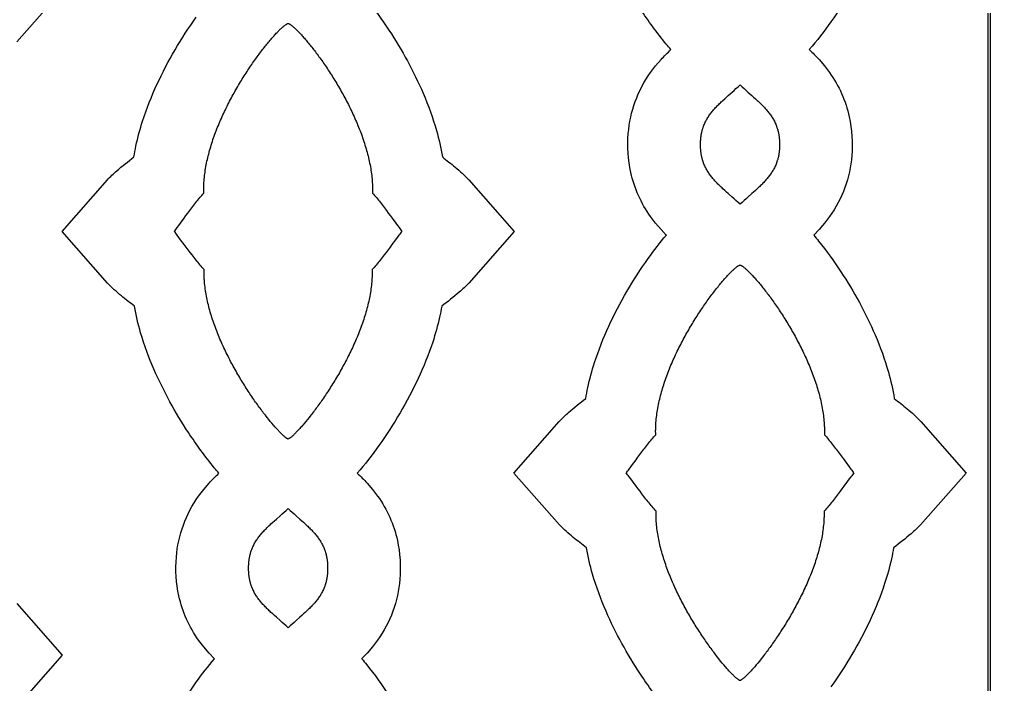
# Model space of a CAD drawing. Extents: x -522 to 490, y -765 to 755.
# Drawn here: x -23.7 to 207, y -243.7 to -85.8 of the extents above; entities that cross this region are included whole.
import ezdxf

# ---------------------------------------------------------------- set-up
doc = ezdxf.new("R2010")
doc.units = 0
doc.layers.add('Nível_Padrão', color=1, linetype='CONTINUOUS')

msp = doc.modelspace()

# ---------------------------------------------------------------- linework, layer by layer
at = {"layer": 'Nível_Padrão'}
for points in [[(-206.99, -379.47), (206.99, -379.47), (206.99, 379.47), (-206.99, 379.47), (-206.99, -379.47)], [(-206.41, -378.9), (206.41, -378.9), (206.41, 378.9), (-206.41, 378.9), (-206.41, -378.9)], [(40.12, -86.72), (40.19, -86.74), (40.27, -86.77), (40.35, -86.81), (40.44, -86.86), (40.53, -86.91), (40.63, -86.97), (40.73, -87.04), (40.83, -87.11), (40.94, -87.2), (41.06, -87.29), (41.18, -87.38), (41.3, -87.49), (41.43, -87.6), (41.56, -87.71), (41.7, -87.84), (41.84, -87.97), (41.99, -88.11), (42.14, -88.25), (42.29, -88.4), (42.44, -88.56), (42.6, -88.72), (42.77, -88.89), (42.93, -89.06), (43.1, -89.25), (43.27, -89.43), (43.45, -89.63), (43.63, -89.82), (43.81, -90.03), (43.99, -90.24), (44.18, -90.46), (44.37, -90.68), (44.56, -90.9), (44.76, -91.14), (44.95, -91.38), (45.15, -91.62), (45.35, -91.87), (45.55, -92.12), (45.76, -92.38), (45.96, -92.64), (46.17, -92.91), (46.38, -93.18), (46.59, -93.46), (46.81, -93.74), (47.02, -94.03), (47.24, -94.32), (47.45, -94.62), (47.67, -94.92), (47.89, -95.22), (48.11, -95.53), (48.33, -95.85), (48.55, -96.16), (48.77, -96.48), (48.99, -96.81), (49.22, -97.14), (49.44, -97.47), (49.66, -97.81), (49.89, -98.15), (50.11, -98.49), (50.33, -98.84), (50.55, -99.19), (50.78, -99.54), (51, -99.9), (51.22, -100.26), (51.44, -100.62), (51.66, -100.99), (51.88, -101.36), (52.1, -101.73), (52.32, -102.11), (52.54, -102.48), (52.75, -102.86), (52.97, -103.25), (53.18, -103.63), (53.39, -104.02), (53.6, -104.41), (53.81, -104.81), (54.02, -105.2), (54.23, -105.6), (54.43, -106), (54.63, -106.4), (54.83, -106.8), (55.03, -107.21), (55.22, -107.61), (55.42, -108.02), (55.61, -108.43), (55.8, -108.85), (55.98, -109.26), (56.16, -109.67), (56.34, -110.09), (56.52, -110.51), (56.7, -110.93), (56.87, -111.35), (57.03, -111.77), (57.2, -112.19), (57.36, -112.61), (57.52, -113.04), (57.67, -113.46), (57.82, -113.89), (57.97, -114.31), (58.11, -114.74), (58.25, -115.16), (58.38, -115.59), (58.52, -116.02), (58.64, -116.45), (58.76, -116.88), (58.88, -117.3), (59, -117.73), (59.1, -118.16), (59.21, -118.59), (59.31, -119.02), (59.4, -119.44), (59.49, -119.87), (59.57, -120.3), (59.65, -120.72), (59.73, -121.15), (59.8, -121.57), (59.86, -122), (59.92, -122.42), (59.97, -122.84), (60.01, -123.27), (60.05, -123.69), (60.09, -124.11), (60.12, -124.53), (60.13, -124.73), (60.14, -124.94), (60.15, -125.15), (60.16, -125.36), (60.16, -125.57), (60.17, -125.77), (60.17, -125.98), (60.17, -126.19), (60.17, -126.39), (60.17, -126.6), (60.16, -126.8), (60.16, -127.01), (60.39, -127.26), (60.62, -127.53), (60.86, -127.8), (61.09, -128.08), (61.33, -128.36), (61.57, -128.65), (61.8, -128.95), (62.04, -129.25), (62.28, -129.55), (62.52, -129.86), (62.75, -130.17), (62.99, -130.48), (63.46, -131.1), (63.92, -131.73), (64.38, -132.34), (64.82, -132.95), (65.67, -134.11), (66.07, -134.66), (66.46, -135.17), (66.64, -135.42), (66.82, -135.65), (67, -135.88), (67.16, -136.09), (66.99, -136.3), (66.82, -136.53), (66.64, -136.76), (66.45, -137.01), (66.06, -137.52), (65.66, -138.07), (64.79, -139.23), (64.34, -139.83), (63.88, -140.45), (63.42, -141.07), (62.94, -141.69), (62.7, -142), (62.46, -142.31), (62.22, -142.61), (61.98, -142.91), (61.74, -143.21), (61.5, -143.51), (61.26, -143.8), (61.02, -144.08), (60.78, -144.36), (60.55, -144.63), (60.31, -144.89), (60.08, -145.15), (60.08, -145.35), (60.08, -145.56), (60.08, -145.76), (60.08, -145.97), (60.08, -146.17), (60.08, -146.38), (60.07, -146.59), (60.06, -146.8), (60.05, -147), (60.04, -147.21), (60.03, -147.42), (60.02, -147.63), (59.98, -148.05), (59.95, -148.47), (59.9, -148.89), (59.85, -149.31), (59.8, -149.73), (59.74, -150.16), (59.67, -150.58), (59.6, -151.01), (59.52, -151.43), (59.44, -151.86), (59.35, -152.28), (59.26, -152.71), (59.16, -153.14), (59.06, -153.56), (58.95, -153.99), (58.84, -154.42), (58.72, -154.85), (58.6, -155.28), (58.47, -155.7), (58.34, -156.13), (58.21, -156.56), (58.07, -156.99), (57.93, -157.41), (57.78, -157.84), (57.63, -158.26), (57.48, -158.69), (57.32, -159.11), (57.16, -159.53), (57, -159.96), (56.83, -160.38), (56.66, -160.8), (56.49, -161.22), (56.31, -161.64), (56.13, -162.05), (55.95, -162.47), (55.76, -162.88), (55.57, -163.3), (55.38, -163.71), (55.19, -164.12), (55, -164.53), (54.8, -164.93), (54.6, -165.34), (54.4, -165.74), (54.19, -166.14), (53.99, -166.54), (53.78, -166.94), (53.57, -167.33), (53.36, -167.72), (53.15, -168.11), (52.93, -168.5), (52.72, -168.89), (52.5, -169.27), (52.29, -169.65), (52.07, -170.03), (51.85, -170.4), (51.63, -170.77), (51.41, -171.14), (51.19, -171.51), (50.96, -171.87), (50.74, -172.23), (50.52, -172.59), (50.3, -172.94), (50.07, -173.29), (49.85, -173.64), (49.63, -173.98), (49.4, -174.32), (49.18, -174.66), (48.96, -174.99), (48.74, -175.32), (48.52, -175.64), (48.3, -175.96), (48.08, -176.28), (47.86, -176.59), (47.64, -176.9), (47.42, -177.2), (47.21, -177.5), (46.99, -177.8), (46.78, -178.09), (46.56, -178.37), (46.35, -178.66), (46.14, -178.93), (45.94, -179.21), (45.73, -179.47), (45.53, -179.74), (45.13, -180.25), (44.73, -180.74), (44.35, -181.21), (43.98, -181.65), (43.61, -182.08), (43.44, -182.28), (43.26, -182.48), (43.09, -182.68), (42.92, -182.86), (42.76, -183.04), (42.6, -183.22), (42.44, -183.39), (42.29, -183.55), (42.14, -183.7), (41.99, -183.85), (41.85, -184), (41.71, -184.13), (41.58, -184.26), (41.45, -184.39), (41.32, -184.51), (41.2, -184.62), (41.08, -184.72), (40.97, -184.82), (40.86, -184.9), (40.76, -184.99), (40.66, -185.06), (40.57, -185.13), (40.48, -185.19), (40.4, -185.24), (40.32, -185.29), (40.25, -185.33), (40.18, -185.36), (40.12, -185.38), (40.06, -185.36), (39.99, -185.33), (39.92, -185.29), (39.84, -185.24), (39.76, -185.19), (39.67, -185.13), (39.58, -185.06), (39.48, -184.99), (39.38, -184.9), (39.27, -184.82), (39.16, -184.72), (39.04, -184.62), (38.92, -184.51), (38.79, -184.39), (38.66, -184.26), (38.53, -184.13), (38.39, -184), (38.25, -183.85), (38.1, -183.7), (37.95, -183.55), (37.8, -183.39), (37.64, -183.22), (37.48, -183.04), (37.32, -182.86), (37.15, -182.68), (36.98, -182.48), (36.81, -182.28), (36.63, -182.08), (36.27, -181.65), (35.89, -181.21), (35.51, -180.74), (35.12, -180.25), (34.71, -179.74), (34.51, -179.47), (34.31, -179.21), (34.1, -178.93), (33.89, -178.66), (33.68, -178.37), (33.47, -178.09), (33.25, -177.8), (33.04, -177.5), (32.82, -177.2), (32.6, -176.9), (32.38, -176.59), (32.17, -176.28), (31.95, -175.96), (31.72, -175.64), (31.5, -175.32), (31.28, -174.99), (31.06, -174.66), (30.84, -174.32), (30.61, -173.98), (30.39, -173.64), (30.17, -173.29), (29.94, -172.94), (29.72, -172.59), (29.5, -172.23), (29.28, -171.87), (29.06, -171.51), (28.83, -171.14), (28.61, -170.77), (28.39, -170.4), (28.17, -170.03), (27.96, -169.65), (27.74, -169.27), (27.52, -168.89), (27.31, -168.5), (27.09, -168.11), (26.88, -167.72), (26.67, -167.33), (26.46, -166.94), (26.25, -166.54), (26.05, -166.14), (25.84, -165.74), (25.64, -165.34), (25.44, -164.93), (25.25, -164.53), (25.05, -164.12), (24.86, -163.71), (24.67, -163.3), (24.48, -162.88), (24.29, -162.47), (24.11, -162.05), (23.93, -161.64), (23.75, -161.22), (23.58, -160.8), (23.41, -160.38), (23.24, -159.96), (23.08, -159.53), (22.92, -159.11), (22.76, -158.69), (22.61, -158.26), (22.46, -157.84), (22.31, -157.41), (22.17, -156.99), (22.03, -156.56), (21.9, -156.13), (21.77, -155.7), (21.64, -155.28), (21.52, -154.85), (21.4, -154.42), (21.29, -153.99), (21.18, -153.56), (21.08, -153.14), (20.98, -152.71), (20.89, -152.28), (20.8, -151.86), (20.72, -151.43), (20.64, -151.01), (20.57, -150.58), (20.5, -150.16), (20.44, -149.73), (20.39, -149.31), (20.34, -148.89), (20.29, -148.47), (20.26, -148.05), (20.22, -147.63), (20.21, -147.42), (20.2, -147.21), (20.19, -147), (20.18, -146.8), (20.17, -146.59), (20.17, -146.38), (20.16, -146.17), (20.16, -145.97), (20.16, -145.76), (20.16, -145.56), (20.16, -145.35), (20.16, -145.15), (19.93, -144.89), (19.7, -144.63), (19.46, -144.36), (19.22, -144.08), (18.98, -143.8), (18.74, -143.51), (18.5, -143.21), (18.26, -142.91), (18.02, -142.61), (17.78, -142.31), (17.54, -142), (17.3, -141.69), (16.83, -141.07), (16.36, -140.45), (15.9, -139.83), (15.45, -139.23), (14.59, -138.07), (14.18, -137.52), (13.79, -137.01), (13.6, -136.76), (13.42, -136.53), (13.25, -136.3), (13.08, -136.09), (13.25, -135.88), (13.42, -135.65), (13.6, -135.42), (13.78, -135.17), (14.17, -134.66), (14.57, -134.11), (15.42, -132.95), (15.86, -132.34), (16.32, -131.73), (16.78, -131.1), (17.25, -130.48), (17.49, -130.17), (17.72, -129.86), (17.96, -129.55), (18.2, -129.25), (18.44, -128.95), (18.68, -128.65), (18.91, -128.36), (19.15, -128.08), (19.39, -127.8), (19.62, -127.53), (19.85, -127.26), (20.09, -127.01), (20.08, -126.8), (20.08, -126.6), (20.07, -126.39), (20.07, -126.19), (20.07, -125.98), (20.08, -125.77), (20.08, -125.57), (20.09, -125.36), (20.09, -125.15), (20.1, -124.94), (20.11, -124.73), (20.12, -124.53), (20.15, -124.11), (20.19, -123.69), (20.23, -123.27), (20.27, -122.84), (20.32, -122.42), (20.38, -122), (20.45, -121.57), (20.51, -121.15), (20.59, -120.72), (20.67, -120.3), (20.75, -119.87), (20.84, -119.44), (20.93, -119.02), (21.03, -118.59), (21.14, -118.16), (21.25, -117.73), (21.36, -117.3), (21.48, -116.88), (21.6, -116.45), (21.73, -116.02), (21.86, -115.59), (21.99, -115.16), (22.13, -114.74), (22.27, -114.31), (22.42, -113.89), (22.57, -113.46), (22.72, -113.04), (22.88, -112.61), (23.04, -112.19), (23.21, -111.77), (23.38, -111.35), (23.55, -110.93), (23.72, -110.51), (23.9, -110.09), (24.08, -109.67), (24.26, -109.26), (24.45, -108.85), (24.63, -108.43), (24.82, -108.02), (25.02, -107.61), (25.21, -107.21), (25.41, -106.8), (25.61, -106.4), (25.81, -106), (26.02, -105.6), (26.22, -105.2), (26.43, -104.81), (26.64, -104.41), (26.85, -104.02), (27.06, -103.63), (27.27, -103.25), (27.49, -102.86), (27.7, -102.48), (27.92, -102.11), (28.14, -101.73), (28.36, -101.36), (28.58, -100.99), (28.8, -100.62), (29.02, -100.26), (29.24, -99.9), (29.46, -99.54), (29.69, -99.19), (29.91, -98.84), (30.13, -98.49), (30.36, -98.15), (30.58, -97.81), (30.8, -97.47), (31.03, -97.14), (31.25, -96.81), (31.47, -96.48), (31.69, -96.16), (31.91, -95.85), (32.13, -95.53), (32.35, -95.22), (32.57, -94.92), (32.79, -94.62), (33, -94.32), (33.22, -94.03), (33.43, -93.74), (33.65, -93.46), (33.86, -93.18), (34.07, -92.91), (34.28, -92.64), (34.48, -92.38), (34.69, -92.12), (34.89, -91.87), (35.09, -91.62), (35.29, -91.38), (35.49, -91.14), (35.68, -90.9), (35.87, -90.68), (36.06, -90.46), (36.25, -90.24), (36.43, -90.03), (36.61, -89.82), (36.79, -89.63), (36.97, -89.43), (37.14, -89.25), (37.31, -89.06), (37.48, -88.89), (37.64, -88.72), (37.8, -88.56), (37.95, -88.4), (38.11, -88.25), (38.25, -88.11), (38.4, -87.97), (38.54, -87.84), (38.68, -87.71), (38.81, -87.6), (38.94, -87.49), (39.06, -87.38), (39.18, -87.29), (39.3, -87.2), (39.41, -87.11), (39.52, -87.04), (39.62, -86.97), (39.71, -86.91), (39.81, -86.86), (39.89, -86.81), (39.97, -86.77), (40.05, -86.74), (40.12, -86.72)], [(138.08, -115.48), (138.08, -115.32), (138.08, -115.16), (138.09, -115.01), (138.09, -114.85), (138.1, -114.7), (138.11, -114.55), (138.12, -114.4), (138.13, -114.25), (138.14, -114.11), (138.15, -113.96), (138.17, -113.82), (138.19, -113.67), (138.21, -113.53), (138.23, -113.39), (138.25, -113.25), (138.27, -113.12), (138.29, -112.98), (138.32, -112.84), (138.35, -112.71), (138.37, -112.58), (138.4, -112.45), (138.44, -112.32), (138.47, -112.19), (138.5, -112.06), (138.54, -111.93), (138.57, -111.81), (138.61, -111.68), (138.65, -111.56), (138.69, -111.44), (138.73, -111.32), (138.77, -111.19), (138.82, -111.08), (138.91, -110.84), (139, -110.61), (139.11, -110.38), (139.21, -110.15), (139.32, -109.93), (139.44, -109.71), (139.56, -109.49), (139.68, -109.28), (139.81, -109.07), (139.94, -108.86), (140.08, -108.65), (140.22, -108.45), (140.37, -108.25), (140.52, -108.05), (140.67, -107.85), (140.83, -107.65), (140.99, -107.46), (141.16, -107.26), (141.32, -107.07), (141.5, -106.88), (141.67, -106.69), (141.85, -106.5), (142.03, -106.31), (142.22, -106.12), (142.41, -105.93), (142.6, -105.74), (142.8, -105.55), (142.99, -105.36), (143.2, -105.17), (143.4, -104.98), (143.82, -104.6), (144.24, -104.21), (144.68, -103.82), (145.58, -103.02), (146.04, -102.61), (146.51, -102.19), (146.99, -101.76), (147.47, -101.31), (147.95, -101.76), (148.43, -102.19), (148.9, -102.61), (149.36, -103.02), (150.26, -103.82), (150.7, -104.21), (151.13, -104.6), (151.54, -104.98), (151.75, -105.17), (151.95, -105.36), (152.15, -105.55), (152.34, -105.74), (152.53, -105.93), (152.72, -106.12), (152.91, -106.31), (153.09, -106.5), (153.27, -106.69), (153.45, -106.88), (153.62, -107.07), (153.79, -107.26), (153.95, -107.46), (154.11, -107.65), (154.27, -107.85), (154.42, -108.05), (154.57, -108.25), (154.72, -108.45), (154.86, -108.65), (155, -108.86), (155.13, -109.07), (155.26, -109.28), (155.38, -109.49), (155.5, -109.71), (155.62, -109.93), (155.73, -110.15), (155.84, -110.38), (155.94, -110.61), (156.03, -110.84), (156.13, -111.08), (156.17, -111.19), (156.21, -111.32), (156.25, -111.44), (156.29, -111.56), (156.33, -111.68), (156.37, -111.81), (156.41, -111.93), (156.44, -112.06), (156.47, -112.19), (156.51, -112.32), (156.54, -112.45), (156.57, -112.58), (156.6, -112.71), (156.62, -112.84), (156.65, -112.98), (156.67, -113.12), (156.7, -113.25), (156.72, -113.39), (156.74, -113.53), (156.76, -113.67), (156.77, -113.82), (156.79, -113.96), (156.8, -114.11), (156.82, -114.25), (156.83, -114.4), (156.84, -114.55), (156.84, -114.7), (156.85, -114.85), (156.86, -115.01), (156.86, -115.16), (156.86, -115.32), (156.86, -115.48), (156.86, -115.64), (156.86, -115.79), (156.86, -115.95), (156.85, -116.1), (156.84, -116.25), (156.84, -116.4), (156.83, -116.55), (156.82, -116.7), (156.8, -116.85), (156.79, -116.99), (156.77, -117.14), (156.76, -117.28), (156.74, -117.42), (156.72, -117.56), (156.7, -117.7), (156.67, -117.84), (156.65, -117.97), (156.62, -118.11), (156.6, -118.24), (156.57, -118.38), (156.54, -118.51), (156.51, -118.64), (156.47, -118.77), (156.44, -118.89), (156.41, -119.02), (156.37, -119.15), (156.33, -119.27), (156.29, -119.39), (156.25, -119.52), (156.21, -119.64), (156.17, -119.76), (156.13, -119.88), (156.03, -120.12), (155.94, -120.35), (155.84, -120.58), (155.73, -120.8), (155.62, -121.03), (155.5, -121.24), (155.38, -121.46), (155.26, -121.67), (155.13, -121.89), (155, -122.09), (154.86, -122.3), (154.72, -122.51), (154.57, -122.71), (154.42, -122.91), (154.27, -123.11), (154.11, -123.3), (153.95, -123.5), (153.79, -123.69), (153.62, -123.88), (153.45, -124.08), (153.27, -124.27), (153.09, -124.46), (152.91, -124.65), (152.72, -124.84), (152.53, -125.03), (152.34, -125.22), (152.15, -125.4), (151.95, -125.59), (151.75, -125.78), (151.54, -125.97), (151.13, -126.35), (150.7, -126.74), (150.26, -127.13), (149.36, -127.93), (148.9, -128.34), (148.43, -128.77), (147.95, -129.2), (147.47, -129.64), (146.99, -129.2), (146.51, -128.77), (146.04, -128.34), (145.58, -127.93), (144.68, -127.13), (144.24, -126.74), (143.82, -126.35), (143.4, -125.97), (143.2, -125.78), (142.99, -125.59), (142.8, -125.4), (142.6, -125.22), (142.41, -125.03), (142.22, -124.84), (142.03, -124.65), (141.85, -124.46), (141.67, -124.27), (141.5, -124.08), (141.32, -123.88), (141.16, -123.69), (140.99, -123.5), (140.83, -123.3), (140.67, -123.11), (140.52, -122.91), (140.37, -122.71), (140.22, -122.51), (140.08, -122.3), (139.94, -122.09), (139.81, -121.89), (139.68, -121.67), (139.56, -121.46), (139.44, -121.24), (139.32, -121.03), (139.21, -120.8), (139.11, -120.58), (139, -120.35), (138.91, -120.12), (138.82, -119.88), (138.77, -119.76), (138.73, -119.64), (138.69, -119.52), (138.65, -119.39), (138.61, -119.27), (138.57, -119.15), (138.54, -119.02), (138.5, -118.89), (138.47, -118.77), (138.44, -118.64), (138.4, -118.51), (138.37, -118.38), (138.35, -118.24), (138.32, -118.11), (138.29, -117.97), (138.27, -117.84), (138.25, -117.7), (138.23, -117.56), (138.21, -117.42), (138.19, -117.28), (138.17, -117.14), (138.15, -116.99), (138.14, -116.85), (138.13, -116.7), (138.12, -116.55), (138.11, -116.4), (138.1, -116.25), (138.09, -116.1), (138.09, -115.95), (138.08, -115.79), (138.08, -115.64), (138.08, -115.48)], [(147.47, -144.06), (147.54, -144.08), (147.62, -144.11), (147.7, -144.15), (147.79, -144.19), (147.88, -144.25), (147.98, -144.31), (148.08, -144.38), (148.18, -144.45), (148.29, -144.53), (148.41, -144.62), (148.53, -144.72), (148.65, -144.82), (148.78, -144.94), (148.92, -145.05), (149.05, -145.18), (149.19, -145.31), (149.34, -145.44), (149.49, -145.59), (149.64, -145.74), (149.79, -145.9), (149.95, -146.06), (150.12, -146.23), (150.28, -146.4), (150.45, -146.58), (150.62, -146.77), (150.8, -146.96), (150.98, -147.16), (151.16, -147.37), (151.34, -147.58), (151.53, -147.79), (151.72, -148.02), (151.91, -148.24), (152.11, -148.48), (152.3, -148.71), (152.5, -148.96), (152.7, -149.21), (152.9, -149.46), (153.11, -149.72), (153.32, -149.98), (153.52, -150.25), (153.73, -150.52), (153.94, -150.8), (154.16, -151.08), (154.37, -151.37), (154.59, -151.66), (154.8, -151.96), (155.02, -152.26), (155.24, -152.56), (155.46, -152.87), (155.68, -153.18), (155.9, -153.5), (156.12, -153.82), (156.34, -154.15), (156.57, -154.48), (156.79, -154.81), (157.01, -155.15), (157.24, -155.49), (157.46, -155.83), (157.68, -156.18), (157.9, -156.53), (158.13, -156.88), (158.35, -157.24), (158.57, -157.6), (158.79, -157.96), (159.01, -158.33), (159.23, -158.7), (159.45, -159.07), (159.67, -159.44), (159.89, -159.82), (160.1, -160.2), (160.32, -160.59), (160.53, -160.97), (160.74, -161.36), (160.95, -161.75), (161.16, -162.14), (161.37, -162.54), (161.58, -162.94), (161.78, -163.34), (161.98, -163.74), (162.18, -164.14), (162.38, -164.55), (162.57, -164.95), (162.77, -165.36), (162.96, -165.77), (163.15, -166.18), (163.33, -166.6), (163.51, -167.01), (163.69, -167.43), (163.87, -167.85), (164.05, -168.27), (164.22, -168.69), (164.38, -169.11), (164.55, -169.53), (164.71, -169.95), (164.87, -170.37), (165.02, -170.8), (165.17, -171.22), (165.32, -171.65), (165.46, -172.08), (165.6, -172.5), (165.74, -172.93), (165.87, -173.36), (165.99, -173.79), (166.11, -174.21), (166.23, -174.64), (166.35, -175.07), (166.45, -175.5), (166.56, -175.93), (166.66, -176.35), (166.75, -176.78), (166.84, -177.21), (166.93, -177.64), (167, -178.06), (167.08, -178.49), (167.15, -178.91), (167.21, -179.34), (167.27, -179.76), (167.32, -180.18), (167.36, -180.6), (167.41, -181.03), (167.44, -181.45), (167.47, -181.86), (167.48, -182.07), (167.49, -182.28), (167.5, -182.49), (167.51, -182.7), (167.51, -182.9), (167.52, -183.11), (167.52, -183.32), (167.52, -183.53), (167.52, -183.73), (167.52, -183.94), (167.51, -184.14), (167.51, -184.35), (167.74, -184.6), (167.97, -184.87), (168.21, -185.14), (168.44, -185.42), (168.68, -185.7), (168.92, -185.99), (169.15, -186.29), (169.39, -186.59), (169.63, -186.89), (169.87, -187.2), (170.1, -187.51), (170.34, -187.82), (170.81, -188.44), (171.27, -189.06), (171.73, -189.68), (172.17, -190.29), (173.02, -191.45), (173.42, -192), (173.81, -192.51), (173.99, -192.76), (174.17, -192.99), (174.35, -193.22), (174.51, -193.43), (174.34, -193.64), (174.17, -193.87), (173.99, -194.1), (173.8, -194.35), (173.41, -194.86), (173.01, -195.4), (172.14, -196.56), (171.69, -197.17), (171.23, -197.79), (170.77, -198.41), (170.29, -199.03), (170.05, -199.34), (169.81, -199.65), (169.57, -199.95), (169.33, -200.25), (169.09, -200.55), (168.85, -200.85), (168.61, -201.13), (168.37, -201.42), (168.13, -201.7), (167.9, -201.97), (167.66, -202.23), (167.43, -202.48), (167.43, -202.69), (167.43, -202.89), (167.43, -203.1), (167.43, -203.31), (167.43, -203.51), (167.43, -203.72), (167.42, -203.93), (167.41, -204.13), (167.4, -204.34), (167.39, -204.55), (167.38, -204.76), (167.37, -204.97), (167.34, -205.39), (167.3, -205.81), (167.25, -206.23), (167.2, -206.65), (167.15, -207.07), (167.09, -207.49), (167.02, -207.92), (166.95, -208.34), (166.87, -208.77), (166.79, -209.2), (166.7, -209.62), (166.61, -210.05), (166.51, -210.48), (166.41, -210.9), (166.3, -211.33), (166.19, -211.76), (166.07, -212.19), (165.95, -212.61), (165.82, -213.04), (165.69, -213.47), (165.56, -213.9), (165.42, -214.32), (165.28, -214.75), (165.13, -215.18), (164.98, -215.6), (164.83, -216.03), (164.67, -216.45), (164.51, -216.87), (164.35, -217.3), (164.18, -217.72), (164.01, -218.14), (163.84, -218.56), (163.66, -218.98), (163.48, -219.39), (163.3, -219.81), (163.11, -220.22), (162.93, -220.64), (162.73, -221.05), (162.54, -221.46), (162.35, -221.87), (162.15, -222.27), (161.95, -222.68), (161.75, -223.08), (161.54, -223.48), (161.34, -223.88), (161.13, -224.28), (160.92, -224.67), (160.71, -225.06), (160.5, -225.45), (160.28, -225.84), (160.07, -226.23), (159.85, -226.61), (159.64, -226.99), (159.42, -227.37), (159.2, -227.74), (158.98, -228.11), (158.76, -228.48), (158.54, -228.85), (158.32, -229.21), (158.09, -229.57), (157.87, -229.93), (157.65, -230.28), (157.42, -230.63), (157.2, -230.98), (156.98, -231.32), (156.76, -231.66), (156.53, -231.99), (156.31, -232.33), (156.09, -232.65), (155.87, -232.98), (155.65, -233.3), (155.43, -233.62), (155.21, -233.93), (154.99, -234.24), (154.77, -234.54), (154.56, -234.84), (154.34, -235.14), (154.13, -235.43), (153.91, -235.71), (153.7, -236), (153.49, -236.27), (153.29, -236.54), (153.08, -236.81), (152.88, -237.08), (152.48, -237.59), (152.08, -238.08), (151.7, -238.55), (151.33, -238.99), (150.96, -239.42), (150.79, -239.62), (150.61, -239.82), (150.44, -240.01), (150.27, -240.2), (150.11, -240.38), (149.95, -240.56), (149.79, -240.72), (149.64, -240.89), (149.49, -241.04), (149.34, -241.19), (149.2, -241.34), (149.06, -241.47), (148.93, -241.6), (148.8, -241.73), (148.67, -241.84), (148.55, -241.95), (148.43, -242.06), (148.32, -242.15), (148.21, -242.24), (148.11, -242.33), (148.01, -242.4), (147.92, -242.47), (147.83, -242.53), (147.75, -242.58), (147.67, -242.63), (147.6, -242.67), (147.53, -242.7), (147.47, -242.72), (147.41, -242.7), (147.34, -242.67), (147.27, -242.63), (147.19, -242.58), (147.11, -242.53), (147.02, -242.47), (146.93, -242.4), (146.83, -242.33), (146.73, -242.24), (146.62, -242.15), (146.51, -242.06), (146.39, -241.95), (146.27, -241.84), (146.14, -241.73), (146.01, -241.6), (145.88, -241.47), (145.74, -241.34), (145.6, -241.19), (145.45, -241.04), (145.3, -240.89), (145.15, -240.72), (144.99, -240.56), (144.83, -240.38), (144.67, -240.2), (144.5, -240.01), (144.33, -239.82), (144.16, -239.62), (143.98, -239.42), (143.62, -238.99), (143.24, -238.55), (142.86, -238.08), (142.47, -237.59), (142.06, -237.08), (141.86, -236.81), (141.66, -236.54), (141.45, -236.27), (141.24, -236), (141.03, -235.71), (140.82, -235.43), (140.6, -235.14), (140.39, -234.84), (140.17, -234.54), (139.95, -234.24), (139.74, -233.93), (139.52, -233.62), (139.3, -233.3), (139.08, -232.98), (138.85, -232.65), (138.63, -232.33), (138.41, -231.99), (138.19, -231.66), (137.96, -231.32), (137.74, -230.98), (137.52, -230.63), (137.3, -230.28), (137.07, -229.93), (136.85, -229.57), (136.63, -229.21), (136.41, -228.85), (136.18, -228.48), (135.96, -228.11), (135.74, -227.74), (135.52, -227.37), (135.31, -226.99), (135.09, -226.61), (134.87, -226.23), (134.66, -225.84), (134.44, -225.45), (134.23, -225.06), (134.02, -224.67), (133.81, -224.28), (133.6, -223.88), (133.4, -223.48), (133.19, -223.08), (132.99, -222.68), (132.79, -222.27), (132.6, -221.87), (132.4, -221.46), (132.21, -221.05), (132.02, -220.64), (131.83, -220.22), (131.64, -219.81), (131.46, -219.39), (131.28, -218.98), (131.1, -218.56), (130.93, -218.14), (130.76, -217.72), (130.59, -217.3), (130.43, -216.87), (130.27, -216.45), (130.11, -216.03), (129.96, -215.6), (129.81, -215.18), (129.66, -214.75), (129.52, -214.32), (129.38, -213.9), (129.25, -213.47), (129.12, -213.04), (128.99, -212.61), (128.87, -212.19), (128.75, -211.76), (128.64, -211.33), (128.53, -210.9), (128.43, -210.48), (128.33, -210.05), (128.24, -209.62), (128.15, -209.2), (128.07, -208.77), (127.99, -208.34), (127.92, -207.92), (127.86, -207.49), (127.79, -207.07), (127.74, -206.65), (127.69, -206.23), (127.65, -205.81), (127.61, -205.39), (127.58, -204.97), (127.56, -204.76), (127.55, -204.55), (127.54, -204.34), (127.53, -204.13), (127.52, -203.93), (127.52, -203.72), (127.51, -203.51), (127.51, -203.31), (127.51, -203.1), (127.51, -202.89), (127.51, -202.69), (127.52, -202.48), (127.28, -202.23), (127.05, -201.97), (126.81, -201.7), (126.57, -201.42), (126.33, -201.13), (126.09, -200.85), (125.85, -200.55), (125.61, -200.25), (125.37, -199.95), (125.13, -199.65), (124.89, -199.34), (124.65, -199.03), (124.18, -198.41), (123.71, -197.79), (123.25, -197.17), (122.8, -196.56), (121.94, -195.4), (121.53, -194.86), (121.14, -194.35), (120.95, -194.1), (120.77, -193.87), (120.6, -193.64), (120.43, -193.43), (120.6, -193.22), (120.77, -192.99), (120.95, -192.76), (121.13, -192.51), (121.52, -192), (121.92, -191.45), (122.77, -190.29), (123.21, -189.68), (123.67, -189.06), (124.13, -188.44), (124.6, -187.82), (124.84, -187.51), (125.07, -187.2), (125.31, -186.89), (125.55, -186.59), (125.79, -186.29), (126.03, -185.99), (126.26, -185.7), (126.5, -185.42), (126.74, -185.14), (126.97, -184.87), (127.2, -184.6), (127.44, -184.35), (127.43, -184.14), (127.43, -183.94), (127.42, -183.73), (127.42, -183.53), (127.42, -183.32), (127.43, -183.11), (127.43, -182.9), (127.44, -182.7), (127.44, -182.49), (127.45, -182.28), (127.46, -182.07), (127.47, -181.86), (127.5, -181.45), (127.54, -181.03), (127.58, -180.6), (127.62, -180.18), (127.68, -179.76), (127.73, -179.34), (127.8, -178.91), (127.86, -178.49), (127.94, -178.06), (128.02, -177.64), (128.1, -177.21), (128.19, -176.78), (128.28, -176.35), (128.38, -175.93), (128.49, -175.5), (128.6, -175.07), (128.71, -174.64), (128.83, -174.21), (128.95, -173.79), (129.08, -173.36), (129.21, -172.93), (129.34, -172.5), (129.48, -172.08), (129.62, -171.65), (129.77, -171.22), (129.92, -170.8), (130.07, -170.37), (130.23, -169.95), (130.39, -169.53), (130.56, -169.11), (130.73, -168.69), (130.9, -168.27), (131.07, -167.85), (131.25, -167.43), (131.43, -167.01), (131.61, -166.6), (131.8, -166.18), (131.98, -165.77), (132.17, -165.36), (132.37, -164.95), (132.56, -164.55), (132.76, -164.14), (132.96, -163.74), (133.16, -163.34), (133.37, -162.94), (133.57, -162.54), (133.78, -162.14), (133.99, -161.75), (134.2, -161.36), (134.41, -160.97), (134.62, -160.59), (134.84, -160.2), (135.06, -159.82), (135.27, -159.44), (135.49, -159.07), (135.71, -158.7), (135.93, -158.33), (136.15, -157.96), (136.37, -157.6), (136.59, -157.24), (136.82, -156.88), (137.04, -156.53), (137.26, -156.18), (137.48, -155.83), (137.71, -155.49), (137.93, -155.15), (138.15, -154.81), (138.38, -154.48), (138.6, -154.15), (138.82, -153.82), (139.04, -153.5), (139.26, -153.18), (139.48, -152.87), (139.7, -152.56), (139.92, -152.26), (140.14, -151.96), (140.36, -151.66), (140.57, -151.37), (140.78, -151.08), (141, -150.8), (141.21, -150.52), (141.42, -150.25), (141.63, -149.98), (141.83, -149.72), (142.04, -149.46), (142.24, -149.21), (142.44, -148.96), (142.64, -148.71), (142.84, -148.48), (143.03, -148.24), (143.22, -148.02), (143.41, -147.79), (143.6, -147.58), (143.78, -147.37), (143.96, -147.16), (144.14, -146.96), (144.32, -146.77), (144.49, -146.58), (144.66, -146.4), (144.83, -146.23), (144.99, -146.06), (145.15, -145.9), (145.3, -145.74), (145.46, -145.59), (145.6, -145.44), (145.75, -145.31), (145.89, -145.18), (146.03, -145.05), (146.16, -144.94), (146.29, -144.82), (146.41, -144.72), (146.53, -144.62), (146.65, -144.53), (146.76, -144.45), (146.87, -144.38), (146.97, -144.31), (147.06, -144.25), (147.16, -144.19), (147.24, -144.15), (147.32, -144.11), (147.4, -144.08), (147.47, -144.06)], [(30.73, -216.03), (30.73, -215.87), (30.73, -215.72), (30.74, -215.56), (30.74, -215.41), (30.75, -215.25), (30.76, -215.1), (30.77, -214.95), (30.78, -214.81), (30.79, -214.66), (30.8, -214.51), (30.82, -214.37), (30.84, -214.23), (30.86, -214.09), (30.88, -213.95), (30.9, -213.81), (30.92, -213.67), (30.94, -213.53), (30.97, -213.4), (31, -213.27), (31.02, -213.13), (31.05, -213), (31.08, -212.87), (31.12, -212.74), (31.15, -212.61), (31.19, -212.49), (31.22, -212.36), (31.26, -212.24), (31.3, -212.11), (31.34, -211.99), (31.38, -211.87), (31.42, -211.75), (31.47, -211.63), (31.56, -211.39), (31.65, -211.16), (31.76, -210.93), (31.86, -210.71), (31.97, -210.48), (32.09, -210.26), (32.21, -210.05), (32.33, -209.83), (32.46, -209.62), (32.59, -209.41), (32.73, -209.21), (32.87, -209), (33.02, -208.8), (33.17, -208.6), (33.32, -208.4), (33.48, -208.21), (33.64, -208.01), (33.81, -207.82), (33.97, -207.62), (34.15, -207.43), (34.32, -207.24), (34.5, -207.05), (34.68, -206.86), (34.87, -206.67), (35.06, -206.48), (35.25, -206.29), (35.45, -206.1), (35.64, -205.92), (35.84, -205.73), (36.05, -205.54), (36.46, -205.15), (36.89, -204.77), (37.33, -204.38), (38.23, -203.58), (38.69, -203.16), (39.16, -202.74), (39.64, -202.31), (40.12, -201.87), (40.6, -202.31), (41.08, -202.74), (41.55, -203.16), (42.01, -203.58), (42.91, -204.38), (43.35, -204.77), (43.78, -205.15), (44.19, -205.54), (44.4, -205.73), (44.6, -205.92), (44.8, -206.1), (44.99, -206.29), (45.18, -206.48), (45.37, -206.67), (45.56, -206.86), (45.74, -207.05), (45.92, -207.24), (46.1, -207.43), (46.27, -207.62), (46.44, -207.82), (46.6, -208.01), (46.76, -208.21), (46.92, -208.4), (47.07, -208.6), (47.22, -208.8), (47.37, -209), (47.51, -209.21), (47.65, -209.41), (47.78, -209.62), (47.91, -209.83), (48.03, -210.05), (48.15, -210.26), (48.27, -210.48), (48.38, -210.71), (48.49, -210.93), (48.59, -211.16), (48.68, -211.39), (48.78, -211.63), (48.82, -211.75), (48.86, -211.87), (48.9, -211.99), (48.94, -212.11), (48.98, -212.24), (49.02, -212.36), (49.06, -212.49), (49.09, -212.61), (49.12, -212.74), (49.16, -212.87), (49.19, -213), (49.22, -213.13), (49.25, -213.27), (49.27, -213.4), (49.3, -213.53), (49.32, -213.67), (49.35, -213.81), (49.37, -213.95), (49.39, -214.09), (49.41, -214.23), (49.42, -214.37), (49.44, -214.51), (49.45, -214.66), (49.46, -214.81), (49.48, -214.95), (49.49, -215.1), (49.49, -215.25), (49.5, -215.41), (49.51, -215.56), (49.51, -215.72), (49.51, -215.87), (49.51, -216.03), (49.51, -216.19), (49.51, -216.35), (49.51, -216.5), (49.5, -216.66), (49.49, -216.81), (49.49, -216.96), (49.48, -217.11), (49.46, -217.26), (49.45, -217.4), (49.44, -217.55), (49.42, -217.69), (49.41, -217.84), (49.39, -217.98), (49.37, -218.12), (49.35, -218.26), (49.32, -218.39), (49.3, -218.53), (49.27, -218.66), (49.25, -218.8), (49.22, -218.93), (49.19, -219.06), (49.16, -219.19), (49.12, -219.32), (49.09, -219.45), (49.06, -219.57), (49.02, -219.7), (48.98, -219.83), (48.94, -219.95), (48.9, -220.07), (48.86, -220.19), (48.82, -220.31), (48.78, -220.43), (48.68, -220.67), (48.59, -220.9), (48.49, -221.13), (48.38, -221.36), (48.27, -221.58), (48.15, -221.8), (48.03, -222.02), (47.91, -222.23), (47.78, -222.44), (47.65, -222.65), (47.51, -222.86), (47.37, -223.06), (47.22, -223.26), (47.07, -223.46), (46.92, -223.66), (46.76, -223.86), (46.6, -224.05), (46.44, -224.25), (46.27, -224.44), (46.1, -224.63), (45.92, -224.82), (45.74, -225.01), (45.56, -225.2), (45.37, -225.39), (45.18, -225.58), (44.99, -225.77), (44.8, -225.96), (44.6, -226.15), (44.4, -226.34), (44.19, -226.53), (43.78, -226.91), (43.35, -227.3), (42.91, -227.69), (42.01, -228.49), (41.55, -228.9), (41.08, -229.32), (40.6, -229.75), (40.12, -230.2), (39.64, -229.75), (39.16, -229.32), (38.69, -228.9), (38.23, -228.49), (37.33, -227.69), (36.89, -227.3), (36.46, -226.91), (36.05, -226.53), (35.84, -226.34), (35.64, -226.15), (35.45, -225.96), (35.25, -225.77), (35.06, -225.58), (34.87, -225.39), (34.68, -225.2), (34.5, -225.01), (34.32, -224.82), (34.15, -224.63), (33.97, -224.44), (33.81, -224.25), (33.64, -224.05), (33.48, -223.86), (33.32, -223.66), (33.17, -223.46), (33.02, -223.26), (32.87, -223.06), (32.73, -222.86), (32.59, -222.65), (32.46, -222.44), (32.33, -222.23), (32.21, -222.02), (32.09, -221.8), (31.97, -221.58), (31.86, -221.36), (31.76, -221.13), (31.65, -220.9), (31.56, -220.67), (31.47, -220.43), (31.42, -220.31), (31.38, -220.19), (31.34, -220.07), (31.3, -219.95), (31.26, -219.83), (31.22, -219.7), (31.19, -219.57), (31.15, -219.45), (31.12, -219.32), (31.08, -219.19), (31.05, -219.06), (31.02, -218.93), (31, -218.8), (30.97, -218.66), (30.94, -218.53), (30.92, -218.39), (30.9, -218.26), (30.88, -218.12), (30.86, -217.98), (30.84, -217.84), (30.82, -217.69), (30.8, -217.55), (30.79, -217.4), (30.78, -217.26), (30.77, -217.11), (30.76, -216.96), (30.75, -216.81), (30.74, -216.66), (30.74, -216.5), (30.73, -216.35), (30.73, -216.19), (30.73, -216.03)]]:
    msp.add_lwpolyline(points, close=True, dxfattribs=at)
for points in [[(-24.29, -66.5), (-13.52, -78.81), (-24.34, -91.06, -0.022597)], [(178.37, -70.45, -0.044806), (169.05, -86.34, -0.025143), (163.91, -92.93, -0.018552), (166.24, -95.3), (167.53, -96.79), (168.73, -98.38, -0.10174), (173.42, -108.88, -0.073786), (174.01, -118.11, -0.136917), (168.73, -132.58), (167.53, -134.16), (166.24, -135.66), (165, -136.95), (164.98, -136.98, -0.010994), (166.14, -138.39, -0.023432), (171.41, -145.65, -0.044194), (179.56, -160.65, -0.032601), (182.7, -169.48, -0.029067), (184.11, -175.76, -0.009086), (187.16, -178.18, -0.028841), (190.41, -181.18), (201.18, -193.48), (190.36, -205.73, -0.022597), (188.11, -207.85, -0.016332), (183.96, -211.18, -0.015153), (183.44, -213.8, -0.024314), (181.82, -219.7, -0.029795), (178.37, -228.34, -0.044806), (169.05, -244.23, -0.025143)], [(58.79, -81.05, -0.023432), (64.06, -88.31, -0.044194), (72.2, -103.31, -0.032601), (75.35, -112.14, -0.029067), (76.76, -118.42, -0.009086), (79.81, -120.84, -0.028841), (83.06, -123.84), (93.83, -136.14), (83.01, -148.4, -0.022597), (80.76, -150.52, -0.016332), (76.61, -153.84, -0.015153), (76.09, -156.47, -0.024314), (74.46, -162.36, -0.029795), (71.02, -171, -0.044806), (61.7, -186.89, -0.025143), (56.55, -193.48, -0.018552), (58.89, -195.85), (60.17, -197.35), (61.38, -198.93, -0.10174), (66.07, -209.43, -0.073786), (66.66, -218.66, -0.136917), (61.38, -233.13), (60.17, -234.72), (58.89, -236.21), (57.65, -237.51), (57.63, -237.54, -0.010994), (58.79, -238.95, -0.023432), (64.06, -246.21, -0.044194)], [(8.96, -259.12, -0.046542), (18.31, -243.09, -0.021976), (22.62, -237.54), (22.59, -237.51), (21.35, -236.21), (20.07, -234.72), (18.86, -233.13, -0.10174), (14.17, -222.63, -0.073786), (13.58, -213.4, -0.136917), (18.86, -198.93), (20.07, -197.35), (21.35, -195.85, -0.018552), (23.69, -193.48, -0.010911), (22.59, -192.19, -0.026422), (16.44, -183.82, -0.042848), (8.29, -168.93, -0.032174), (5.09, -160.13, -0.029044), (3.63, -153.84, -0.009153), (0.51, -151.39, -0.028832), (-2.76, -148.4), (-13.59, -136.14), (-2.82, -123.84, -0.022613), (-0.59, -121.72, -0.016223), (3.48, -118.42, -0.0151), (3.97, -115.82, -0.024526), (5.56, -109.91, -0.030257), (8.96, -101.22, -0.046542), (18.31, -85.2, -0.021976)], [(129.94, -249.53, -0.026422), (123.79, -241.16, -0.042848), (115.64, -226.27, -0.032174), (112.44, -217.47, -0.029044), (110.98, -211.18, -0.009153), (107.86, -208.73, -0.028832), (104.59, -205.73), (93.76, -193.48), (104.53, -181.18, -0.022613), (106.76, -179.05, -0.016223), (110.83, -175.76, -0.0151), (111.33, -173.16, -0.024526), (112.91, -167.25, -0.030257), (116.31, -158.56, -0.046542), (125.66, -142.54, -0.021976), (129.97, -136.98), (129.94, -136.95), (128.7, -135.66), (127.42, -134.16), (126.21, -132.58, -0.10174), (121.52, -122.08, -0.073786), (120.93, -112.85, -0.136917), (126.21, -98.38), (127.42, -96.79), (128.7, -95.3, -0.018552), (131.04, -92.93, -0.010911), (129.94, -91.64, -0.026422), (123.79, -83.26, -0.042848)], [(-24.29, -224.4), (-13.52, -236.7), (-24.34, -248.95, -0.022597)]]:
    msp.add_lwpolyline(points, format="xyb", dxfattribs=at)

doc.saveas('drawing.dxf')
